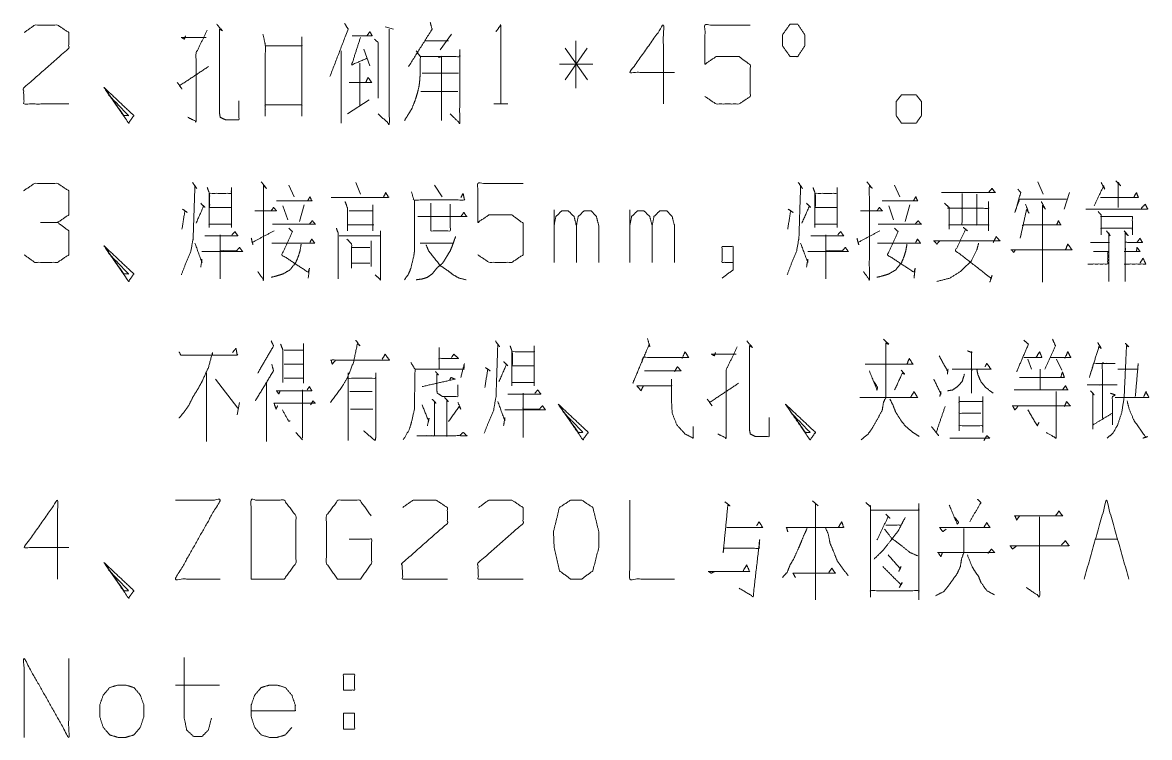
# Paper-space layout 'SHT2' of a CAD drawing. Header units: millimetres. Extents: x 0 to 420, y 0 to 297.
# Drawn here: x 331.84 to 365.72, y 226.23 to 247.73 of the extents above; entities that cross this region are included whole.
import ezdxf

# ---------------------------------------------------------------- set-up
doc = ezdxf.new("R2010")
doc.units = ezdxf.units.MM
doc.layers.add('101', color=7, linetype='Continuous', true_color=0xffffff)

psp = doc.layouts.new('SHT2')

# ---------------------------------------------------------------- linework, layer by layer
at = {"layer": '101', "color": 72, "linetype": 'Continuous', "lineweight": 18}
for p, q in [((342.743, 247.603), (342.991, 247.528)), ((344.737, 247.378), (344.401, 246.903)), ((343.959, 247.178), (344.648, 247.178)), ((348.477, 245.753), (348.477, 247.178)), ((341.418, 246.878), (341.418, 244.703)), ((342.107, 246.928), (342.284, 246.428)), ((348.159, 246.953), (348.83, 246.003)), ((348.813, 246.953), (348.159, 246.003)), ((341.983, 246.503), (341.983, 245.228)), ((348.989, 246.478), (347.982, 246.478)), ((343.853, 246.203), (344.949, 246.203)), ((343.818, 245.653), (344.931, 245.653)), ((341.612, 244.978), (342.266, 245.403)), ((346.006, 245.278), (346.43, 245.278)), ((362.365, 242.941), (362.524, 242.566)), ((339.848, 242.841), (340.007, 242.491)), ((341.859, 242.916), (342.001, 242.566)), ((344.224, 242.841), (344.454, 242.491)), ((358.06, 242.841), (358.219, 242.491)), ((363.32, 242.616), (363.161, 242.116)), ((340.308, 242.241), (340.166, 241.741)), ((342.372, 242.241), (342.372, 241.466)), ((358.519, 242.241), (358.378, 241.741)), ((339.671, 242.216), (339.813, 241.791)), ((341.665, 242.066), (342.372, 242.066)), ((347.823, 240.516), (347.823, 242.091)), ((350.099, 240.516), (350.099, 242.091)), ((357.883, 242.216), (358.024, 241.791)), ((341.612, 241.641), (342.407, 241.641)), ((341.364, 241.316), (342.602, 241.316)), ((341.736, 240.966), (342.284, 240.966)), ((342.319, 241.166), (342.319, 240.391)), ((343.8, 241.091), (344.808, 241.091)), ((341.736, 240.491), (342.284, 240.491)), ((339.707, 237.878), (340.29, 237.878)), ((340.29, 238.078), (340.29, 236.878)), ((362.065, 237.603), (362.171, 237.303)), ((362.931, 237.603), (363.09, 237.278)), ((337.377, 237.178), (337.377, 235.128)), ((339.707, 237.453), (340.29, 237.453)), ((362.436, 237.303), (362.436, 236.678)), ((337.642, 237.003), (338.314, 236.128)), ((339.176, 236.878), (339.176, 235.128)), ((339.707, 237.028), (340.29, 237.028)), ((340.255, 236.678), (340.255, 235.228)), ((341.683, 236.628), (342.354, 236.628)), ((338.367, 236.303), (338.296, 235.928)), ((341.7, 236.103), (342.372, 236.103)), ((340.255, 235.178), (340.06, 235.403)), ((355.589, 233.341), (355.766, 233.191)), ((355.677, 233.241), (355.677, 230.366)), ((364.094, 232.191), (364.766, 232.191)), ((336.44, 227.803), (337.766, 227.803)), ((341.488, 226.953), (341.488, 226.478)), ((341.488, 226.953), (341.824, 226.953))]:
    psp.add_line(p, q, dxfattribs=at)
for points, knots in [([(337.678, 247.678), (337.854, 247.478), (337.766, 247.528), (337.766, 245.003), (337.784, 244.878), (337.943, 244.803), (338.349, 244.803), (338.349, 245.378)], [0, 0, 0.063897, 0.088206, 0.692691, 0.722912, 0.765018, 0.862341, 1, 1]), ([(341.082, 246.103), (341.63, 247.528), (341.541, 247.678), (341.524, 247.703)], [0, 0, 0.881759, 0.982312, 1, 1]), ([(344.101, 247.728), (344.154, 247.528), (343.447, 246.403)], [0, 0, 0.134745, 1, 1]), ([(346.076, 247.453), (346.218, 247.653), (346.218, 245.278)], [0, 0, 0.093493, 1, 1]), ([(351.442, 246.228), (350.099, 246.228), (351.107, 247.653), (351.107, 245.278)], [0, 0, 0.245868, 0.565295, 1, 1]), ([(352.358, 245.503), (352.694, 245.278), (353.383, 245.278), (353.719, 245.503), (353.719, 246.453), (353.383, 246.703), (352.694, 246.703), (352.358, 246.478), (352.358, 247.653), (353.719, 247.653)], [0, 0, 0.062231, 0.168346, 0.230572, 0.376815, 0.441263, 0.547378, 0.609609, 0.790489, 1, 1]), ([(354.917, 246.703), (355.147, 246.703), (355.359, 247.028), (355.359, 247.353), (355.147, 247.678), (354.917, 247.678), (354.687, 247.353), (354.687, 247.028), (354.917, 246.703)], [0, 0, 0.085694, 0.230396, 0.351584, 0.496291, 0.581986, 0.730402, 0.85159, 1, 1]), ([(331.887, 247.428), (332.206, 247.653), (332.895, 247.653), (333.231, 247.428), (333.231, 246.953), (331.87, 245.753), (331.887, 245.278), (333.231, 245.278)], [0, 0, 0.069691, 0.192975, 0.265273, 0.350228, 0.674739, 0.759753, 1, 1]), ([(336.741, 247.328), (336.705, 247.228), (336.617, 247.278), (337.359, 247.278)], [0, 0, 0.111663, 0.218545, 1, 1]), ([(337.395, 247.503), (337.059, 246.803), (337.059, 244.753), (336.812, 244.878)], [0, 0, 0.25016, 0.910676, 1, 1]), ([(339.07, 247.378), (339.141, 247.053), (339.141, 244.928), (339.141, 245.253), (340.237, 245.253), (340.237, 244.928), (340.237, 247.278), (340.237, 247.028), (339.159, 247.028)], [0, 0, 0.0422, 0.311813, 0.353049, 0.492087, 0.533323, 0.831483, 0.863204, 1, 1]), ([(341.753, 247.328), (342.354, 247.328), (342.284, 247.453), (342.195, 247.328)], [0, 0, 0.669481, 0.829468, 1, 1]), ([(342.867, 247.528), (342.867, 244.678), (342.531, 244.978)], [0, 0, 0.863555, 1, 1]), ([(342.001, 247.278), (341.736, 246.453), (342.195, 246.653)], [0, 0, 0.633567, 1, 1]), ([(342.425, 247.228), (342.531, 247.128), (342.531, 245.453)], [0, 0, 0.080061, 1, 1]), ([(343.676, 246.878), (343.8, 246.703), (343.8, 246.203), (343.782, 245.978), (343.765, 245.828), (343.712, 245.603), (343.641, 245.378), (343.553, 245.153), (343.464, 245.003), (343.323, 244.778)], [0, 0, 0.09569, 0.318941, 0.419713, 0.487154, 0.590368, 0.695676, 0.803609, 0.881344, 1, 1]), ([(343.818, 246.703), (344.984, 246.703), (344.984, 246.903), (344.984, 244.703), (344.701, 244.978)], [0, 0, 0.294511, 0.345, 0.900411, 1, 1]), ([(344.348, 246.678), (344.436, 246.703), (344.436, 244.778)], [0, 0, 0.045535, 1, 1]), ([(336.493, 245.928), (336.635, 245.728), (336.564, 245.828), (337.43, 246.403)], [0, 0, 0.174094, 0.261137, 1, 1]), ([(341.665, 245.928), (342.337, 245.928), (342.231, 246.078), (342.16, 245.928)], [0, 0, 0.657733, 0.837624, 1, 1]), ([(334.429, 245.553), (335.03, 244.928), (334.889, 244.928), (334.288, 245.778), (335.03, 244.703), (335.189, 244.928), (334.288, 245.778)], [0, 0, 0.178025, 0.207059, 0.420795, 0.689031, 0.745609, 1, 1]), ([(358.109, 244.928), (358.109, 245.353), (358.268, 245.553), (358.71, 245.553), (358.869, 245.353), (358.869, 244.928), (358.71, 244.703), (358.268, 244.703), (358.109, 244.928)], [0, 0, 0.151999, 0.2434, 0.401446, 0.492848, 0.644846, 0.7434, 0.901446, 1, 1]), ([(339.017, 242.941), (339.176, 242.741), (339.088, 242.816), (339.088, 239.991), (338.911, 240.241)], [0, 0, 0.072959, 0.106048, 0.912589, 1, 1]), ([(357.229, 242.941), (357.388, 242.741), (357.3, 242.816), (357.3, 239.991), (357.123, 240.241)], [0, 0, 0.072962, 0.106056, 0.912593, 1, 1]), ([(364.713, 242.966), (364.854, 242.816), (364.783, 242.916), (364.783, 242.166)], [0, 0, 0.191116, 0.30466, 1, 1]), ([(332.895, 241.716), (333.231, 241.941), (333.231, 242.666), (332.895, 242.891), (332.206, 242.891), (331.87, 242.666)], [0, 0, 0.153877, 0.429855, 0.583732, 0.846129, 1, 1]), ([(336.953, 242.916), (337.077, 242.741), (337.024, 242.816), (336.971, 241.241), (336.9, 240.841), (336.741, 240.466), (336.617, 240.141)], [0, 0, 0.070419, 0.100598, 0.618412, 0.751883, 0.885731, 1, 1]), ([(337.395, 242.766), (337.448, 242.616), (337.448, 241.566), (337.448, 241.666), (338.119, 241.666), (338.119, 241.566), (338.119, 242.766), (338.119, 242.591), (337.466, 242.591), (337.466, 242.166), (338.102, 242.166)], [0, 0, 0.030764, 0.233821, 0.25316, 0.383048, 0.402387, 0.634449, 0.668291, 0.794761, 0.876948, 1, 1]), ([(341.117, 242.466), (342.849, 242.466), (342.761, 242.616), (342.69, 242.466)], [0, 0, 0.835945, 0.919966, 1, 1]), ([(343.535, 242.641), (343.606, 242.391), (345.126, 242.391), (345.09, 242.591), (345.02, 242.466)], [0, 0, 0.122167, 0.83697, 0.932472, 1, 1]), ([(345.529, 240.741), (345.864, 240.516), (346.554, 240.516), (346.89, 240.741), (346.89, 241.691), (346.554, 241.941), (345.864, 241.941), (345.529, 241.716), (345.529, 242.891), (346.89, 242.891)], [0, 0, 0.062227, 0.168345, 0.230571, 0.376816, 0.441265, 0.547383, 0.60961, 0.79049, 1, 1]), ([(355.165, 242.916), (355.288, 242.741), (355.235, 242.816), (355.182, 241.241), (355.112, 240.841), (354.953, 240.466), (354.829, 240.141)], [0, 0, 0.070423, 0.100605, 0.618416, 0.751887, 0.885731, 1, 1]), ([(355.607, 242.766), (355.66, 242.616), (355.66, 241.566), (355.66, 241.666), (356.331, 241.666), (356.331, 241.566), (356.331, 242.766), (356.331, 242.591), (355.677, 242.591), (355.677, 242.166), (356.314, 242.166)], [0, 0, 0.030763, 0.23382, 0.253159, 0.383051, 0.402391, 0.634452, 0.668295, 0.794765, 0.876952, 1, 1]), ([(359.47, 242.616), (361.079, 242.616), (360.99, 242.741), (360.884, 242.616)], [0, 0, 0.835359, 0.914868, 1, 1]), ([(359.559, 242.291), (359.7, 242.166), (359.7, 241.516), (359.7, 241.641), (360.884, 241.641), (360.884, 241.466), (360.884, 242.341), (360.884, 242.141), (359.647, 242.141), (360.089, 242.141), (360.089, 242.591), (360.089, 241.641), (360.531, 241.641), (360.531, 242.566)], [0, 0, 0.024063, 0.10693, 0.122865, 0.273836, 0.296146, 0.407697, 0.433195, 0.590928, 0.647264, 0.704632, 0.825744, 0.882074, 1, 1]), ([(361.764, 242.716), (361.853, 242.616), (361.676, 242.016), (361.817, 242.416), (363.231, 242.416)], [0, 0, 0.051387, 0.29222, 0.455566, 1, 1]), ([(364.271, 242.916), (364.377, 242.716), (364.341, 242.816), (364.059, 242.216)], [0, 0, 0.227352, 0.333855, 1, 1]), ([(364.253, 242.466), (365.384, 242.466), (365.331, 242.616), (365.26, 242.491)], [0, 0, 0.788887, 0.899839, 1, 1]), ([(337.2, 242.291), (337.324, 242.166), (337.289, 242.216), (337.059, 241.691)], [0, 0, 0.217067, 0.292647, 1, 1]), ([(339.477, 242.366), (340.537, 242.366), (340.484, 242.491), (340.414, 242.366)], [0, 0, 0.791487, 0.892826, 1, 1]), ([(341.541, 242.341), (341.612, 242.141), (341.612, 241.466)], [0, 0, 0.239124, 1, 1]), ([(343.623, 242.391), (343.623, 240.841), (343.606, 240.716), (343.517, 240.341), (343.447, 240.166), (343.323, 239.991)], [0, 0, 0.628913, 0.680134, 0.836459, 0.913039, 1, 1]), ([(344.118, 242.291), (344.118, 241.466), (344.701, 241.466), (344.701, 242.266)], [0, 0, 0.373599, 0.637727, 1, 1]), ([(355.412, 242.291), (355.536, 242.166), (355.501, 242.216), (355.271, 241.691)], [0, 0, 0.217053, 0.292634, 1, 1]), ([(357.689, 242.366), (358.749, 242.366), (358.696, 242.491), (358.625, 242.366)], [0, 0, 0.79149, 0.892828, 1, 1]), ([(361.994, 242.266), (362.1, 241.991), (362.03, 242.116), (361.835, 241.241), (361.923, 241.641), (363.055, 241.641), (362.984, 241.766), (362.931, 241.641)], [0, 0, 0.093417, 0.138934, 0.423049, 0.552895, 0.911444, 0.956961, 1, 1]), ([(362.471, 242.341), (362.595, 242.116), (362.507, 242.216), (362.507, 239.916)], [0, 0, 0.095448, 0.145049, 1, 1]), ([(363.811, 242.116), (365.667, 242.116), (365.596, 242.266), (365.473, 242.141)], [0, 0, 0.844515, 0.919966, 1, 1]), ([(336.652, 242.116), (336.794, 242.016), (336.723, 242.066), (336.635, 241.516)], [0, 0, 0.212027, 0.318051, 1, 1]), ([(338.823, 242.066), (339.477, 242.066), (339.388, 242.166), (339.318, 242.066)], [0, 0, 0.718726, 0.865406, 1, 1]), ([(343.729, 241.891), (345.196, 241.891), (345.108, 242.016), (345.02, 241.891)], [0, 0, 0.827337, 0.913672, 1, 1]), ([(347.823, 241.616), (347.876, 241.891), (348.053, 242.066), (348.247, 242.066), (348.424, 241.891), (348.494, 241.616), (348.494, 240.516)], [0, 0, 0.118877, 0.224461, 0.306989, 0.41256, 0.533084, 1, 1]), ([(348.494, 241.616), (348.547, 241.891), (348.724, 242.066), (348.936, 242.066), (349.095, 241.891), (349.166, 241.616), (349.166, 240.516)], [0, 0, 0.118607, 0.223935, 0.313766, 0.413908, 0.534159, 1, 1]), ([(350.099, 241.616), (350.152, 241.891), (350.329, 242.066), (350.523, 242.066), (350.7, 241.891), (350.771, 241.616), (350.771, 240.516)], [0, 0, 0.11888, 0.224451, 0.306978, 0.412562, 0.533085, 1, 1]), ([(350.771, 241.616), (350.824, 241.891), (351.001, 242.066), (351.213, 242.066), (351.372, 241.891), (351.442, 241.616), (351.442, 240.516)], [0, 0, 0.118603, 0.223944, 0.313758, 0.413912, 0.534159, 1, 1]), ([(354.864, 242.116), (355.006, 242.016), (354.935, 242.066), (354.847, 241.516)], [0, 0, 0.212014, 0.318021, 1, 1]), ([(357.035, 242.066), (357.689, 242.066), (357.6, 242.166), (357.53, 242.066)], [0, 0, 0.718729, 0.86538, 1, 1]), ([(364.182, 242.041), (364.271, 241.941), (364.271, 241.341), (364.271, 241.541), (365.207, 241.541), (365.207, 241.341), (365.207, 241.891), (364.253, 241.891)], [0, 0, 0.037325, 0.205175, 0.261122, 0.523187, 0.579134, 0.732996, 1, 1]), ([(331.887, 240.741), (332.206, 240.516), (332.895, 240.516), (333.231, 240.741), (333.231, 241.466), (332.895, 241.716), (332.382, 241.716)], [0, 0, 0.124118, 0.343684, 0.472445, 0.703375, 0.836734, 1, 1]), ([(339.353, 241.666), (340.643, 241.666), (340.555, 241.766), (340.467, 241.666)], [0, 0, 0.828607, 0.914299, 1, 1]), ([(357.565, 241.666), (358.855, 241.666), (358.767, 241.766), (358.678, 241.666)], [0, 0, 0.828602, 0.914301, 1, 1]), ([(360.124, 241.566), (360.248, 241.466), (360.195, 241.516), (359.894, 240.866), (360.955, 240.041), (360.99, 240.116), (360.92, 239.916)], [0, 0, 0.061493, 0.089662, 0.366501, 0.885931, 0.91799, 1, 1]), ([(337.236, 240.841), (338.455, 240.841), (338.367, 240.966), (338.279, 240.866), (337.784, 240.866), (337.784, 241.341), (337.784, 240.016)], [0, 0, 0.320852, 0.361124, 0.396234, 0.526439, 0.651408, 1, 1]), ([(337.324, 241.316), (338.314, 241.316), (338.226, 241.441), (338.137, 241.341)], [0, 0, 0.77549, 0.895444, 1, 1]), ([(338.717, 241.241), (338.77, 241.041), (338.752, 241.116), (339.406, 241.466)], [0, 0, 0.201731, 0.276865, 1, 1]), ([(339.848, 241.541), (339.954, 241.441), (339.636, 240.741), (340.431, 240.216), (340.467, 240.341), (340.431, 240.041)], [0, 0, 0.063377, 0.397738, 0.812152, 0.868637, 1, 1]), ([(341.276, 241.541), (341.329, 241.391), (341.329, 240.016)], [0, 0, 0.103698, 1, 1]), ([(342.602, 241.466), (342.602, 239.991), (342.443, 240.141)], [0, 0, 0.870906, 1, 1]), ([(344.861, 241.291), (344.772, 241.041), (344.701, 240.866), (344.595, 240.691), (344.472, 240.491), (344.313, 240.366), (344.154, 240.166), (344.012, 240.066), (343.853, 240.016), (343.676, 239.991)], [0, 0, 0.141801, 0.242735, 0.352156, 0.477916, 0.586104, 0.722758, 0.815376, 0.90455, 1, 1]), ([(355.448, 240.841), (356.667, 240.841), (356.579, 240.966), (356.49, 240.866), (355.995, 240.866), (355.995, 241.341), (355.995, 240.016)], [0, 0, 0.32085, 0.361125, 0.396231, 0.526442, 0.65141, 1, 1]), ([(355.536, 241.316), (356.526, 241.316), (356.437, 241.441), (356.349, 241.341)], [0, 0, 0.775485, 0.895436, 1, 1]), ([(356.929, 241.241), (356.982, 241.041), (356.964, 241.116), (357.618, 241.466)], [0, 0, 0.20173, 0.276869, 1, 1]), ([(358.06, 241.541), (358.166, 241.441), (357.848, 240.741), (358.643, 240.216), (358.678, 240.341), (358.643, 240.041)], [0, 0, 0.063376, 0.39774, 0.812152, 0.868638, 1, 1]), ([(359.417, 241.166), (359.329, 241.066), (359.24, 241.166), (361.22, 241.166), (361.114, 241.291), (361.026, 241.116)], [0, 0, 0.051206, 0.102402, 0.861894, 0.924782, 1, 1]), ([(364.43, 241.466), (364.536, 241.316), (364.5, 241.391), (364.5, 239.941)], [0, 0, 0.107025, 0.15534, 1, 1]), ([(364.96, 241.466), (365.084, 241.316), (364.995, 241.391), (364.995, 239.941), (364.995, 241.116), (365.508, 241.116), (365.437, 241.241), (365.349, 241.116)], [0, 0, 0.051923, 0.082873, 0.470102, 0.78389, 0.920768, 0.959117, 1, 1]), ([(334.429, 240.791), (335.03, 240.166), (334.889, 240.166), (334.288, 241.016), (335.03, 239.941), (335.189, 240.166), (334.288, 241.016)], [0, 0, 0.178025, 0.207059, 0.420795, 0.689031, 0.745609, 1, 1]), ([(337.024, 241.091), (337.236, 240.516), (337.236, 240.616), (337.2, 240.366)], [0, 0, 0.634853, 0.738445, 1, 1]), ([(340.219, 241.066), (340.184, 240.866), (340.131, 240.691), (340.06, 240.516), (339.883, 240.291), (339.671, 240.166), (339.512, 240.116), (339.318, 240.066)], [0, 0, 0.137745, 0.261754, 0.389758, 0.583795, 0.75076, 0.863851, 1, 1]), ([(339.335, 241.091), (340.626, 241.091), (340.537, 241.216), (340.484, 241.116)], [0, 0, 0.828923, 0.927276, 1, 1]), ([(341.594, 241.216), (341.736, 241.066), (341.736, 240.341)], [0, 0, 0.221393, 1, 1]), ([(343.977, 241.041), (344.047, 240.866), (344.401, 240.416), (344.631, 240.266), (344.79, 240.141), (344.967, 240.041), (345.179, 239.991)], [0, 0, 0.113787, 0.458789, 0.624218, 0.746198, 0.868624, 1, 1]), ([(353.206, 240.516), (352.871, 240.516), (352.871, 240.991), (353.206, 240.991), (353.206, 240.291), (352.871, 240.041)], [0, 0, 0.148242, 0.357931, 0.506173, 0.815186, 1, 1]), ([(355.235, 241.091), (355.448, 240.516), (355.448, 240.616), (355.412, 240.366)], [0, 0, 0.634855, 0.738446, 1, 1]), ([(358.431, 241.066), (358.396, 240.866), (358.343, 240.691), (358.272, 240.516), (358.095, 240.291), (357.883, 240.166), (357.724, 240.116), (357.53, 240.066)], [0, 0, 0.137744, 0.261755, 0.389753, 0.583788, 0.750763, 0.863852, 1, 1]), ([(357.547, 241.091), (358.838, 241.091), (358.749, 241.216), (358.696, 241.116)], [0, 0, 0.828927, 0.927275, 1, 1]), ([(360.584, 241.091), (360.531, 240.891), (360.372, 240.566), (360.036, 240.241), (359.718, 240.041), (359.329, 239.941)], [0, 0, 0.114097, 0.313639, 0.57135, 0.77859, 1, 1]), ([(361.694, 240.891), (361.641, 240.816), (361.57, 240.891), (363.391, 240.891), (363.267, 241.066), (363.196, 240.891)], [0, 0, 0.037986, 0.080605, 0.833347, 0.921963, 1, 1]), ([(363.952, 241.116), (364.518, 241.116), (364.465, 241.116), (364.5, 241.116), (364.5, 240.841), (364.041, 240.841), (364.465, 240.841), (364.465, 240.466), (363.864, 240.466)], [0, 0, 0.202817, 0.221837, 0.234512, 0.333126, 0.497917, 0.650033, 0.784508, 1, 1]), ([(364.96, 240.841), (365.437, 240.841), (365.349, 240.966), (365.331, 240.841)], [0, 0, 0.63078, 0.833138, 1, 1]), ([(364.96, 240.466), (365.614, 240.466), (365.526, 240.641), (365.437, 240.491)], [0, 0, 0.638574, 0.830008, 1, 1]), ([(341.859, 238.178), (341.983, 238.003), (341.912, 238.078), (341.789, 237.503), (341.612, 237.053), (341.453, 236.778), (341.099, 236.303)], [0, 0, 0.093233, 0.138071, 0.39393, 0.604239, 0.742435, 1, 1]), ([(350.629, 238.228), (350.7, 237.978), (350.682, 238.053), (350.188, 236.878), (350.506, 237.653), (351.867, 237.653), (351.761, 237.828), (351.672, 237.628)], [0, 0, 0.061364, 0.079563, 0.380703, 0.578579, 0.900027, 0.948356, 1, 1]), ([(357.724, 238.203), (357.883, 238.053), (357.795, 238.078), (357.795, 236.453), (357.724, 236.303), (357.689, 236.078), (357.547, 235.803), (357.388, 235.528), (357.264, 235.353), (357.052, 235.178)], [0, 0, 0.063464, 0.090126, 0.561783, 0.609915, 0.676022, 0.765773, 0.857986, 0.920193, 1, 1]), ([(361.941, 238.178), (362.083, 238.053), (361.729, 237.228)], [0, 0, 0.173766, 1, 1]), ([(362.807, 238.203), (362.896, 238.003), (362.577, 237.303)], [0, 0, 0.221411, 1, 1]), ([(336.546, 237.828), (336.599, 237.728), (338.296, 237.728), (338.261, 237.928), (338.155, 237.803)], [0, 0, 0.051993, 0.831409, 0.924707, 1, 1]), ([(339.318, 238.153), (339.388, 238.003), (338.911, 237.178)], [0, 0, 0.148208, 1, 1]), ([(339.601, 238.053), (339.671, 237.878), (339.671, 236.903)], [0, 0, 0.162189, 1, 1]), ([(344.366, 237.953), (344.366, 237.303), (344.366, 237.628), (344.949, 237.628), (344.808, 237.753), (344.737, 237.653)], [0, 0, 0.347696, 0.521544, 0.833537, 0.934484, 1, 1]), ([(346.059, 238.153), (346.183, 237.978), (346.13, 238.053), (346.076, 236.478), (346.006, 236.078), (345.847, 235.703), (345.723, 235.378)], [0, 0, 0.070423, 0.100601, 0.618414, 0.751884, 0.885734, 1, 1]), ([(346.501, 238.003), (346.554, 237.853), (346.554, 236.803), (346.554, 236.903), (347.225, 236.903), (347.225, 236.803), (347.225, 238.003), (347.225, 237.828), (346.571, 237.828), (346.571, 237.403), (347.208, 237.403)], [0, 0, 0.030766, 0.233823, 0.253163, 0.383048, 0.402387, 0.63445, 0.668293, 0.79476, 0.876947, 1, 1]), ([(353.33, 237.978), (352.994, 237.278), (352.994, 235.228), (352.747, 235.353)], [0, 0, 0.250157, 0.910671, 1, 1]), ([(353.613, 238.153), (353.79, 237.953), (353.701, 238.003), (353.701, 235.478), (353.719, 235.353), (353.878, 235.278), (354.285, 235.278), (354.285, 235.853)], [0, 0, 0.063894, 0.088203, 0.692693, 0.722915, 0.765021, 0.86234, 1, 1]), ([(360.248, 237.853), (360.389, 237.803), (360.372, 237.828), (360.372, 236.578), (360.372, 237.303), (359.788, 237.303), (360.955, 237.303), (360.831, 237.478), (360.778, 237.378)], [0, 0, 0.035438, 0.042672, 0.337971, 0.509245, 0.64704, 0.92263, 0.973262, 1, 1]), ([(364.165, 238.103), (364.271, 237.928), (364.2, 237.978), (363.917, 237.053), (364.041, 237.478), (364.695, 237.478), (364.306, 237.478), (364.306, 235.828), (364.306, 236.828), (363.846, 236.828), (364.748, 236.828)], [0, 0, 0.030292, 0.04311, 0.186304, 0.251832, 0.348647, 0.406207, 0.650473, 0.798513, 0.866551, 1, 1]), ([(364.995, 238.078), (365.101, 237.978), (365.031, 238.003), (364.96, 236.453), (364.889, 236.003), (364.766, 235.628), (364.624, 235.378), (364.447, 235.228)], [0, 0, 0.046393, 0.070259, 0.564118, 0.709108, 0.834794, 0.926221, 1, 1]), ([(337.554, 237.728), (337.554, 237.803), (337.43, 237.353), (337.236, 236.928), (337.112, 236.703), (336.971, 236.478), (336.847, 236.228), (336.688, 236.003), (336.546, 235.828)], [0, 0, 0.032458, 0.234397, 0.436627, 0.547734, 0.662718, 0.783413, 0.902646, 1, 1]), ([(341.258, 237.578), (341.152, 237.453), (341.117, 237.578), (342.867, 237.578), (342.743, 237.753), (342.655, 237.603)], [0, 0, 0.067403, 0.120813, 0.840292, 0.928411, 1, 1]), ([(343.517, 237.503), (343.641, 237.303), (343.623, 236.103), (343.535, 235.703), (343.464, 235.478), (343.287, 235.178)], [0, 0, 0.096814, 0.590907, 0.759555, 0.856651, 1, 1]), ([(346.306, 237.528), (346.43, 237.403), (346.395, 237.453), (346.165, 236.928)], [0, 0, 0.217081, 0.292659, 1, 1]), ([(352.676, 237.803), (352.641, 237.703), (352.552, 237.753), (353.295, 237.753)], [0, 0, 0.111652, 0.218549, 1, 1]), ([(357.176, 237.453), (358.608, 237.453), (358.502, 237.628), (358.431, 237.453)], [0, 0, 0.784463, 0.896583, 1, 1]), ([(359.4, 237.703), (359.647, 237.253), (359.665, 237.303), (359.647, 237.153)], [0, 0, 0.715607, 0.789518, 1, 1]), ([(361.941, 237.653), (362.489, 237.653), (362.418, 237.828), (362.312, 237.653)], [0, 0, 0.582111, 0.78262, 1, 1]), ([(362.737, 237.653), (363.355, 237.653), (363.267, 237.828), (363.178, 237.628)], [0, 0, 0.59867, 0.788391, 1, 1]), ([(339.335, 237.453), (339.388, 237.253), (338.841, 236.353)], [0, 0, 0.164144, 1, 1]), ([(341.63, 235.153), (341.63, 237.178), (341.63, 237.028), (342.46, 237.028), (342.46, 237.178), (342.46, 235.253), (342.443, 235.153), (342.089, 235.453)], [0, 0, 0.358666, 0.385235, 0.532372, 0.558941, 0.899894, 0.917881, 1, 1]), ([(343.641, 237.303), (345.108, 237.303), (345.126, 237.478), (345.02, 237.053)], [0, 0, 0.70498, 0.789502, 1, 1]), ([(344.26, 237.228), (344.348, 237.128), (344.295, 237.153), (344.295, 236.678), (344.313, 236.578), (344.472, 236.478), (344.931, 236.478), (344.931, 236.828)], [0, 0, 0.075572, 0.108772, 0.377724, 0.435229, 0.541615, 0.801824, 1, 1]), ([(345.758, 237.353), (345.9, 237.253), (345.829, 237.303), (345.741, 236.753)], [0, 0, 0.212027, 0.318051, 1, 1]), ([(350.541, 237.253), (351.637, 237.253), (351.531, 237.378), (351.442, 237.228)], [0, 0, 0.764264, 0.878583, 1, 1]), ([(357.3, 237.253), (357.53, 236.678), (357.547, 236.753), (357.441, 236.928)], [0, 0, 0.687337, 0.772867, 1, 1]), ([(358.254, 237.278), (358.36, 237.153), (358.29, 237.178), (358.06, 236.678)], [0, 0, 0.207705, 0.302726, 1, 1]), ([(360.531, 237.303), (360.566, 237.128), (360.654, 236.928), (360.796, 236.753), (361.026, 236.578)], [0, 0, 0.195973, 0.436003, 0.682958, 1, 1]), ([(361.817, 237.053), (363.161, 237.053), (363.108, 237.228), (363.055, 237.053)], [0, 0, 0.785994, 0.892997, 1, 1]), ([(364.766, 237.303), (365.366, 237.303), (365.384, 237.478), (365.296, 236.478)], [0, 0, 0.337468, 0.43624, 1, 1]), ([(343.853, 236.778), (344.843, 237.003), (344.719, 237.053), (344.684, 236.978)], [0, 0, 0.8243, 0.932675, 1, 1]), ([(350.506, 236.803), (350.435, 236.653), (350.311, 236.803), (351.354, 236.803), (351.354, 237.003), (351.354, 236.328), (351.372, 235.978), (351.513, 235.628), (351.761, 235.353), (352.008, 235.228), (352.008, 235.578)], [0, 0, 0.041429, 0.089997, 0.350496, 0.400453, 0.569068, 0.656608, 0.750901, 0.843316, 0.912571, 1, 1]), ([(352.429, 236.403), (352.57, 236.203), (352.499, 236.303), (353.365, 236.878)], [0, 0, 0.174103, 0.261146, 1, 1]), ([(359.24, 237.003), (359.453, 236.553), (359.453, 236.628), (359.417, 236.478)], [0, 0, 0.684656, 0.787896, 1, 1]), ([(360.16, 237.153), (360.089, 236.928), (359.947, 236.778), (359.806, 236.678), (359.647, 236.653)], [0, 0, 0.30384, 0.569444, 0.792537, 1, 1]), ([(339.583, 236.653), (339.548, 236.553), (339.477, 236.653), (340.537, 236.653), (340.467, 236.778), (340.396, 236.678)], [0, 0, 0.068206, 0.146958, 0.82891, 0.921258, 1, 1]), ([(346.342, 236.078), (347.561, 236.078), (347.473, 236.203), (347.384, 236.103), (346.89, 236.103), (346.89, 236.578), (346.89, 235.253)], [0, 0, 0.320855, 0.36113, 0.396243, 0.526443, 0.651411, 1, 1]), ([(346.43, 236.553), (347.42, 236.553), (347.331, 236.678), (347.243, 236.578)], [0, 0, 0.775492, 0.89543, 1, 1]), ([(357.017, 236.453), (358.749, 236.453), (358.643, 236.628), (358.537, 236.453)], [0, 0, 0.808884, 0.904447, 1, 1]), ([(360, 236.478), (360, 235.453), (360, 235.603), (360.708, 235.603), (360.708, 235.403), (360.708, 236.478), (360.708, 236.328), (360, 236.328), (360, 235.978), (360.654, 235.978)], [0, 0, 0.204264, 0.234154, 0.375051, 0.414905, 0.629134, 0.659028, 0.799925, 0.869673, 1, 1]), ([(361.658, 236.678), (363.267, 236.678), (363.196, 236.803), (363.108, 236.678)], [0, 0, 0.844266, 0.919643, 1, 1]), ([(362.913, 236.628), (362.913, 235.228), (362.613, 235.403)], [0, 0, 0.801046, 1, 1]), ([(363.952, 236.653), (364.059, 236.528), (364.023, 236.578), (364.023, 235.503), (364.023, 235.628), (364.606, 235.978), (364.606, 235.628), (364.606, 236.478), (364.695, 236.528), (364.553, 236.578)], [0, 0, 0.046085, 0.0633, 0.365533, 0.400675, 0.591921, 0.690321, 0.929296, 0.957837, 1, 1]), ([(364.695, 236.453), (365.702, 236.453), (365.614, 236.628), (365.543, 236.453)], [0, 0, 0.723627, 0.864428, 1, 1]), ([(339.512, 236.203), (339.459, 236.103), (339.406, 236.278), (340.643, 236.278), (340.573, 236.353), (340.502, 236.228)], [0, 0, 0.063591, 0.166319, 0.861409, 0.919318, 1, 1]), ([(344.154, 236.403), (344.277, 236.278), (344.224, 236.328), (344.224, 235.303), (343.694, 235.303), (345.196, 235.303), (345.09, 235.403), (344.984, 235.303)], [0, 0, 0.048884, 0.06914, 0.354026, 0.501401, 0.918972, 0.959488, 1, 1]), ([(343.853, 236.228), (344.047, 235.753), (344.065, 235.828), (344.012, 235.603)], [0, 0, 0.624808, 0.7186, 1, 1]), ([(344.525, 236.453), (344.648, 236.328), (344.595, 236.353), (344.595, 235.278)], [0, 0, 0.134319, 0.179085, 1, 1]), ([(344.931, 236.303), (345.02, 236.103), (344.967, 236.178), (344.648, 235.728)], [0, 0, 0.253781, 0.360405, 1, 1]), ([(346.13, 236.328), (346.342, 235.753), (346.342, 235.853), (346.306, 235.603)], [0, 0, 0.634851, 0.738442, 1, 1]), ([(348.088, 236.028), (348.689, 235.403), (348.547, 235.403), (347.946, 236.253), (348.689, 235.178), (348.848, 235.403), (347.946, 236.253)], [0, 0, 0.178022, 0.207052, 0.420792, 0.689029, 0.745607, 1, 1]), ([(354.917, 236.028), (355.518, 235.403), (355.377, 235.403), (354.776, 236.253), (355.518, 235.178), (355.677, 235.403), (354.776, 236.253)], [0, 0, 0.178026, 0.207056, 0.420795, 0.68903, 0.745608, 1, 1]), ([(357.918, 236.403), (358.007, 236.228), (358.095, 236.003), (358.254, 235.753), (358.396, 235.578), (358.608, 235.403), (358.802, 235.278)], [0, 0, 0.133805, 0.29879, 0.501036, 0.654581, 0.84224, 1, 1]), ([(359.17, 235.578), (359.382, 235.303), (359.311, 235.403), (359.576, 236.178)], [0, 0, 0.269451, 0.364473, 1, 1]), ([(361.764, 236.178), (361.676, 236.078), (361.605, 236.203), (363.337, 236.203), (363.231, 236.328), (363.161, 236.178)], [0, 0, 0.057062, 0.118458, 0.859028, 0.929109, 1, 1]), ([(365.048, 236.353), (365.119, 236.078), (365.26, 235.753), (365.614, 235.253), (365.667, 235.278), (365.526, 235.228)], [0, 0, 0.194576, 0.437463, 0.857083, 0.897237, 1, 1]), ([(339.654, 236.078), (339.848, 235.728), (339.883, 235.753)], [0, 0, 0.902428, 1, 1]), ([(362.065, 236.078), (362.348, 235.603), (362.401, 235.703)], [0, 0, 0.830062, 1, 1]), ([(359.718, 235.228), (360.92, 235.228), (360.831, 235.303), (360.743, 235.153)], [0, 0, 0.805616, 0.883312, 1, 1]), ([(333.231, 231.941), (331.887, 231.941), (332.895, 233.366), (332.895, 230.991)], [0, 0, 0.245869, 0.565294, 1, 1]), ([(337.784, 230.991), (336.44, 230.991), (337.784, 233.366), (336.44, 233.366)], [0, 0, 0.248062, 0.751938, 1, 1]), ([(338.717, 230.991), (339.707, 230.991), (340.06, 231.466), (340.06, 232.891), (339.707, 233.366), (338.717, 233.366), (338.717, 230.991)], [0, 0, 0.142136, 0.227162, 0.431789, 0.516815, 0.658951, 1, 1]), ([(341.665, 232.191), (342.337, 232.191), (342.337, 231.466), (342.001, 230.991), (341.311, 230.991), (340.976, 231.466), (340.976, 232.891), (341.329, 233.366), (341.983, 233.366), (342.319, 232.891)], [0, 0, 0.103295, 0.214795, 0.304262, 0.410275, 0.499741, 0.718894, 0.809956, 0.910533, 1, 1]), ([(343.27, 233.141), (343.588, 233.366), (344.277, 233.366), (344.613, 233.141), (344.613, 232.666), (343.252, 231.466), (343.27, 230.991), (344.613, 230.991)], [0, 0, 0.069691, 0.192975, 0.265273, 0.350228, 0.674739, 0.759753, 1, 1]), ([(345.546, 233.141), (345.864, 233.366), (346.554, 233.366), (346.89, 233.141), (346.89, 232.666), (345.529, 231.466), (345.546, 230.991), (346.89, 230.991)], [0, 0, 0.069691, 0.192979, 0.265274, 0.350228, 0.674739, 0.759753, 1, 1]), ([(348.653, 230.991), (348.989, 231.241), (349.166, 231.941), (349.166, 232.416), (348.989, 233.141), (348.653, 233.366), (348.318, 233.366), (347.982, 233.141), (347.805, 232.416), (347.823, 231.941), (347.982, 231.241), (348.318, 230.991), (348.653, 230.991)], [0, 0, 0.067525, 0.18397, 0.260583, 0.380943, 0.446139, 0.500302, 0.565504, 0.685863, 0.762529, 0.878307, 0.945837, 1, 1]), ([(350.099, 233.366), (350.099, 230.991), (351.442, 230.991)], [0, 0, 0.638734, 1, 1]), ([(352.959, 233.316), (353.118, 233.191), (353.047, 233.216), (352.906, 231.791), (352.924, 231.916), (353.984, 231.916), (354.002, 232.166), (353.807, 230.466), (353.383, 230.716)], [0, 0, 0.037809, 0.051824, 0.319485, 0.343085, 0.541303, 0.588146, 0.907967, 1, 1]), ([(357.194, 233.291), (357.335, 233.166), (357.335, 230.466), (357.335, 230.641), (358.785, 230.641), (358.785, 230.391), (358.785, 233.241), (358.785, 233.066), (357.335, 233.066)], [0, 0, 0.020429, 0.312716, 0.331661, 0.488563, 0.515628, 0.824153, 0.843098, 1, 1]), ([(359.7, 233.216), (359.947, 232.641), (359.983, 232.691), (359.877, 232.841)], [0, 0, 0.718771, 0.789083, 1, 1]), ([(360.548, 233.391), (360.654, 233.291), (360.319, 232.716)], [0, 0, 0.179586, 1, 1]), ([(363.758, 230.991), (364.43, 233.366), (365.101, 230.991)], [0, 0, 0.499999, 1, 1]), ([(357.795, 232.616), (358.254, 232.616), (358.378, 232.841), (358.184, 232.466), (357.936, 232.141), (357.724, 231.866), (357.441, 231.591)], [0, 0, 0.200785, 0.312958, 0.497492, 0.675944, 0.827675, 1, 1]), ([(357.795, 232.941), (357.918, 232.816), (357.865, 232.866), (357.53, 232.166)], [0, 0, 0.171565, 0.242641, 1, 1]), ([(361.817, 232.891), (361.729, 232.766), (361.676, 232.891), (363.108, 232.891), (363.002, 233.041), (362.896, 232.891)], [0, 0, 0.073308, 0.13834, 0.824026, 0.912007, 1, 1]), ([(362.418, 232.866), (362.418, 230.466), (362.012, 230.741)], [0, 0, 0.830213, 1, 1]), ([(353.012, 232.541), (354.09, 232.541), (353.984, 232.716), (353.913, 232.591)], [0, 0, 0.755875, 0.899326, 1, 1]), ([(355.43, 232.516), (355.324, 232.291), (355.235, 232.066), (355.147, 231.866), (355.023, 231.591), (354.917, 231.416), (354.829, 231.191), (354.687, 231.041)], [0, 0, 0.149553, 0.294899, 0.426353, 0.607665, 0.730706, 0.876042, 1, 1]), ([(354.847, 232.416), (354.811, 232.541), (356.526, 232.541), (356.473, 232.716), (356.367, 232.541)], [0, 0, 0.058201, 0.82639, 0.90832, 1, 1]), ([(355.978, 232.541), (356.066, 232.341), (356.119, 232.066), (356.225, 231.816), (356.331, 231.541), (356.49, 231.316), (356.667, 231.091)], [0, 0, 0.134424, 0.30659, 0.473523, 0.65472, 0.824116, 1, 1]), ([(357.759, 232.491), (357.971, 232.216), (358.272, 231.991), (358.519, 231.791), (358.749, 231.691)], [0, 0, 0.268926, 0.559586, 0.805967, 1, 1]), ([(360.142, 232.516), (360.142, 231.791), (360.071, 231.591), (360.036, 231.366), (359.947, 231.166), (359.7, 230.816), (359.541, 230.616), (359.293, 230.491)], [0, 0, 0.309173, 0.399628, 0.496755, 0.590005, 0.772789, 0.881771, 1, 1]), ([(359.612, 232.491), (359.506, 232.416), (359.417, 232.541), (360.92, 232.541), (360.831, 232.691), (360.743, 232.541)], [0, 0, 0.060875, 0.132628, 0.836798, 0.918404, 1, 1]), ([(361.729, 231.991), (361.605, 231.891), (361.535, 231.991), (363.302, 231.991), (363.196, 232.141), (363.072, 232.016)], [0, 0, 0.066051, 0.116896, 0.850707, 0.926974, 1, 1]), ([(359.488, 231.766), (359.453, 231.666), (359.364, 231.791), (361.061, 231.791), (360.973, 231.891), (360.867, 231.766)], [0, 0, 0.047071, 0.115009, 0.868027, 0.927245, 1, 1]), ([(334.429, 231.266), (335.03, 230.641), (334.889, 230.641), (334.288, 231.491), (335.03, 230.416), (335.189, 230.641), (334.288, 231.491)], [0, 0, 0.178025, 0.207059, 0.420795, 0.689031, 0.745609, 1, 1]), ([(352.641, 231.216), (352.552, 231.166), (352.464, 231.216), (353.701, 231.216), (353.613, 231.416), (353.507, 231.241)], [0, 0, 0.05449, 0.10898, 0.77287, 0.890194, 1, 1]), ([(357.865, 231.716), (358.219, 231.316), (358.254, 231.366), (358.184, 231.216)], [0, 0, 0.701531, 0.782038, 1, 1]), ([(360.248, 231.716), (360.389, 231.366), (360.478, 231.216), (360.584, 231.066), (360.654, 230.891), (360.831, 230.641), (361.061, 230.516)], [0, 0, 0.253047, 0.369746, 0.492905, 0.619423, 0.824651, 1, 1]), ([(355.076, 231.041), (355.006, 231.166), (356.278, 231.166), (356.172, 231.316), (356.084, 231.191)], [0, 0, 0.081918, 0.807877, 0.91267, 1, 1]), ([(357.706, 231.366), (358.254, 230.816), (358.29, 230.891), (358.201, 230.741)], [0, 0, 0.751299, 0.831528, 1, 1]), ([(331.887, 226.228), (331.887, 228.603), (333.231, 226.228), (333.231, 228.603)], [0, 0, 0.317574, 0.682426, 1, 1]), ([(337.519, 226.803), (337.43, 226.453), (337.236, 226.253), (336.988, 226.253), (336.776, 226.453), (336.705, 226.803), (336.705, 228.628)], [0, 0, 0.107403, 0.190396, 0.26402, 0.35076, 0.456999, 1, 1]), ([(341.488, 227.653), (341.488, 228.128), (341.824, 228.128), (341.824, 227.653), (341.488, 227.653)], [0, 0, 0.292913, 0.5, 0.792913, 1, 1]), ([(334.27, 226.528), (334.464, 226.303), (334.712, 226.228), (334.942, 226.228), (335.189, 226.303), (335.383, 226.528), (335.49, 226.853), (335.49, 227.203), (335.383, 227.503), (335.189, 227.728), (334.942, 227.803), (334.712, 227.803), (334.464, 227.728), (334.27, 227.503), (334.164, 227.203), (334.164, 226.853), (334.27, 226.528)], [0, 0, 0.063223, 0.118196, 0.167053, 0.222026, 0.28525, 0.357934, 0.432351, 0.5, 0.563223, 0.618196, 0.667053, 0.722026, 0.78525, 0.852899, 0.927316, 1, 1]), ([(339.936, 226.528), (339.742, 226.303), (339.495, 226.228), (339.265, 226.228), (339.017, 226.303), (338.823, 226.528), (338.717, 226.853), (338.717, 227.203), (338.823, 227.503), (339.017, 227.728), (339.265, 227.803), (339.495, 227.803), (339.742, 227.728), (339.936, 227.503), (340.042, 227.203), (340.042, 227.028), (338.717, 227.028)], [0, 0, 0.053947, 0.100855, 0.14254, 0.189447, 0.243395, 0.305416, 0.368915, 0.42664, 0.480587, 0.527494, 0.569179, 0.616087, 0.670034, 0.727758, 0.759509, 1, 1]), ([(341.824, 226.953), (341.824, 226.478), (341.488, 226.478)], [0, 0, 0.585825, 1, 1])]:
    psp.add_open_spline(points, degree=1, knots=knots, dxfattribs=at)

doc.saveas('drawing.dxf')
